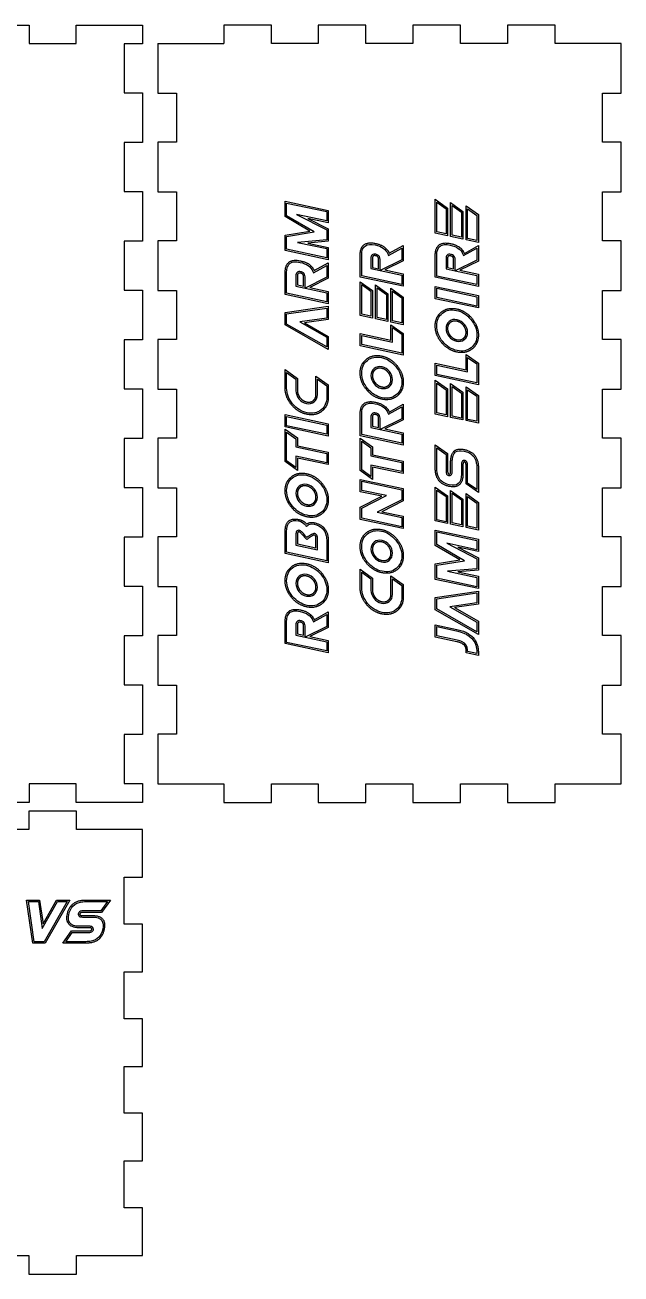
# Model space of a CAD drawing. Header units: millimetres. Extents: x 3 to 264, y -412 to -3.
# Drawn here: x 167.7 to 264.3, y -411.8 to -209.3 of the extents above; entities that cross this region are included whole.
import ezdxf

# ---------------------------------------------------------------- set-up
doc = ezdxf.new("R2010")
doc.units = ezdxf.units.MM
doc.layers.get('0').update_dxf_attribs({"linetype": 'CONTINUOUS'})

msp = doc.modelspace()

# ---------------------------------------------------------------- linework, layer by layer
for p, q in [((199.89, -209.26), (199.89, -212.26)), ((207.62, -209.26), (199.89, -209.26)), ((207.62, -212.26), (207.62, -209.26)), ((215.22, -209.26), (215.22, -212.26)), ((222.95, -209.26), (215.22, -209.26)), ((222.95, -212.26), (222.95, -209.26)), ((230.56, -209.26), (230.56, -212.26)), ((238.29, -209.26), (230.56, -209.26)), ((238.29, -212.26), (238.29, -209.26)), ((245.89, -209.26), (245.89, -212.26)), ((253.62, -209.26), (245.89, -209.26)), ((253.62, -212.26), (253.62, -209.26)), ((189.22, -212.26), (189.22, -220.32)), ((189.22, -212.26), (192.22, -212.26)), ((192.22, -212.26), (199.89, -212.26)), ((215.22, -212.26), (207.62, -212.26)), ((230.56, -212.26), (222.95, -212.26)), ((245.89, -212.26), (238.29, -212.26)), ((261.29, -212.26), (253.62, -212.26)), ((264.29, -212.26), (261.29, -212.26)), ((264.29, -220.32), (264.29, -212.26)), ((189.22, -220.32), (192.22, -220.32)), ((192.22, -220.32), (192.22, -228.26)), ((261.29, -228.26), (261.29, -220.32)), ((261.29, -220.32), (264.29, -220.32)), ((189.22, -228.26), (189.22, -236.32)), ((192.22, -228.26), (189.22, -228.26)), ((264.29, -228.26), (261.29, -228.26)), ((264.29, -236.32), (264.29, -228.26)), ((189.22, -236.32), (192.22, -236.32)), ((192.22, -236.32), (192.22, -244.26)), ((261.29, -244.26), (261.29, -236.32)), ((261.29, -236.32), (264.29, -236.32)), ((189.22, -244.26), (189.22, -252.32)), ((192.22, -244.26), (189.22, -244.26)), ((226.73, -246.26), (229, -245)), ((229, -245), (229, -247.5)), ((238.9, -246.29), (241.17, -245.03)), ((241.17, -245.03), (241.17, -247.53)), ((264.29, -244.26), (261.29, -244.26)), ((264.29, -252.32), (264.29, -244.26)), ((222, -250.13), (222, -246.63)), ((222.25, -249.93), (222.25, -246.63)), ((223.75, -247.06), (223.75, -248.76)), ((224, -247.06), (224, -248.56)), ((226.61, -246.62), (228.75, -245.42)), ((228.75, -245.42), (228.75, -247.34)), ((234.17, -250.16), (234.17, -246.66)), ((234.42, -249.96), (234.42, -246.66)), ((238.78, -246.64), (240.92, -245.45)), ((240.92, -245.45), (240.92, -247.37)), ((214.45, -249.45), (216.59, -248.25)), ((214.57, -249.09), (216.84, -247.83)), ((216.59, -248.25), (216.59, -250.17)), ((216.84, -247.83), (216.84, -250.33)), ((223.75, -248.76), (225.25, -249.08)), ((224, -248.56), (225, -248.77)), ((225, -248.77), (225, -247.27)), ((225.25, -249.08), (225.25, -247.27)), ((228.75, -247.34), (225.25, -249.08)), ((225.25, -249.08), (225.25, -249.08)), ((225.25, -249.08), (225.25, -249.08)), ((225.25, -249.08), (228.75, -249.83)), ((225.25, -249.08), (225.25, -249.08)), ((225.25, -249.08), (225.25, -249.08)), ((229, -247.5), (226, -248.98)), ((226, -248.98), (229, -249.62)), ((235.92, -247.09), (235.92, -248.79)), ((235.92, -248.79), (237.41, -249.11)), ((236.17, -247.09), (236.17, -248.59)), ((236.17, -248.59), (237.16, -248.8)), ((237.16, -248.8), (237.16, -247.3)), ((237.41, -249.1), (237.41, -247.3)), ((240.92, -247.37), (237.41, -249.1)), ((241.17, -247.53), (238.16, -249.01)), ((238.16, -249.01), (241.17, -249.65)), ((209.84, -252.96), (209.84, -249.46)), ((210.09, -252.76), (210.09, -249.46)), ((211.59, -249.89), (211.59, -251.59)), ((211.84, -249.89), (211.84, -251.39)), ((212.84, -251.6), (212.84, -250.1)), ((213.09, -251.91), (213.09, -250.1)), ((216.59, -250.17), (213.09, -251.91)), ((216.84, -250.33), (213.84, -251.81)), ((229, -251.62), (222, -250.13)), ((228.75, -251.31), (222.25, -249.93)), ((228.75, -249.83), (228.75, -251.31)), ((229, -249.62), (229, -251.62)), ((241.17, -251.65), (234.17, -250.16)), ((240.92, -251.34), (234.42, -249.96)), ((237.41, -249.1), (237.41, -249.11)), ((237.41, -249.11), (237.41, -249.1)), ((237.41, -249.11), (237.41, -249.11)), ((237.41, -249.11), (240.92, -249.85)), ((237.41, -249.11), (237.41, -249.11)), ((240.92, -249.85), (240.92, -251.34)), ((241.17, -249.65), (241.17, -251.65)), ((189.22, -252.32), (192.22, -252.32)), ((192.22, -252.32), (192.22, -260.26)), ((216.84, -254.45), (209.84, -252.96)), ((216.59, -254.15), (210.09, -252.76)), ((211.59, -251.59), (213.09, -251.91)), ((211.84, -251.39), (212.84, -251.6)), ((213.09, -251.91), (213.08, -251.91)), ((213.08, -251.91), (213.09, -251.91)), ((213.09, -251.91), (216.59, -252.66)), ((213.09, -251.91), (213.09, -251.91)), ((213.09, -251.91), (213.09, -251.91)), ((213.84, -251.81), (216.84, -252.45)), ((216.59, -252.66), (216.59, -254.15)), ((216.84, -252.45), (216.84, -254.45)), ((261.29, -260.26), (261.29, -252.32)), ((261.29, -252.32), (264.29, -252.32)), ((189.22, -260.26), (189.22, -268.32)), ((192.22, -260.26), (189.22, -260.26)), ((264.29, -260.26), (261.29, -260.26)), ((264.29, -268.32), (264.29, -260.26)), ((209.84, -268.13), (209.84, -265.13)), ((209.84, -265.13), (211.84, -266.55)), ((210.09, -268.13), (210.09, -265.61)), ((210.09, -265.61), (211.59, -266.68)), ((211.59, -266.68), (211.59, -268.55)), ((211.84, -266.55), (211.84, -268.55)), ((214.84, -269.19), (214.84, -266.19)), ((214.84, -266.19), (216.84, -267.62)), ((215.09, -269.19), (215.09, -266.68)), ((215.09, -266.68), (216.59, -267.75)), ((189.22, -268.32), (192.22, -268.32)), ((192.22, -268.32), (192.22, -276.26)), ((216.59, -267.75), (216.59, -269.62)), ((216.84, -267.62), (216.84, -269.62)), ((261.29, -276.26), (261.29, -268.32)), ((261.29, -268.32), (264.29, -268.32)), ((226.61, -272.37), (228.75, -271.18)), ((226.73, -272.01), (229, -270.75)), ((228.75, -271.18), (228.75, -273.09)), ((229, -270.75), (229, -273.25)), ((222, -275.88), (222, -272.39)), ((222.25, -275.68), (222.25, -272.39)), ((223.75, -272.81), (223.75, -274.51)), ((224, -272.81), (224, -274.31)), ((225, -274.53), (225, -273.03)), ((225.25, -274.83), (225.25, -273.03)), ((228.75, -273.09), (225.25, -274.83)), ((229, -273.25), (226, -274.74)), ((223.75, -274.51), (225.25, -274.83)), ((224, -274.31), (225, -274.53)), ((225.25, -274.83), (225.25, -274.83)), ((225.25, -274.83), (228.75, -275.58)), ((226, -274.74), (229, -275.38)), ((229, -275.38), (229, -277.38)), ((189.22, -276.26), (189.22, -284.32)), ((192.22, -276.26), (189.22, -276.26)), ((229, -277.38), (222, -275.88)), ((228.75, -277.07), (222.25, -275.68)), ((228.75, -275.58), (228.75, -277.07)), ((234.17, -281.09), (234.17, -277.34)), ((234.17, -277.34), (236.17, -278.76)), ((264.29, -276.26), (261.29, -276.26)), ((264.29, -284.32), (264.29, -276.26)), ((234.42, -277.82), (235.92, -278.89)), ((234.42, -281.09), (234.42, -277.82)), ((235.92, -278.89), (235.92, -281.51)), ((236.17, -278.76), (236.17, -281.51)), ((236.67, -281.62), (236.67, -280.12)), ((236.92, -281.62), (236.92, -280.12)), ((238.42, -280.55), (238.42, -282.05)), ((238.67, -280.55), (238.67, -282.05)), ((239.17, -283.65), (239.17, -280.65)), ((239.42, -283.53), (239.42, -280.65)), ((240.92, -281.08), (240.92, -284.59)), ((241.17, -281.08), (241.17, -285.08)), ((240.92, -284.59), (239.42, -283.53)), ((189.22, -284.32), (192.22, -284.32)), ((192.22, -284.32), (192.22, -292.26)), ((241.17, -285.08), (239.17, -283.65)), ((261.29, -292.26), (261.29, -284.32)), ((261.29, -284.32), (264.29, -284.32)), ((209.84, -294.96), (209.84, -291.46)), ((210.09, -294.76), (210.09, -291.46)), ((189.22, -292.26), (189.22, -300.32)), ((192.22, -292.26), (189.22, -292.26)), ((211.59, -291.88), (211.59, -293.59)), ((211.59, -293.59), (215.09, -294.33)), ((211.84, -291.88), (211.84, -293.38)), ((211.84, -293.38), (214.84, -294.02)), ((214.84, -294.02), (214.84, -292.52)), ((215.09, -294.33), (215.09, -292.52)), ((216.59, -292.95), (216.59, -296.14)), ((216.84, -292.95), (216.84, -296.45)), ((264.29, -292.26), (261.29, -292.26)), ((264.29, -300.32), (264.29, -292.26)), ((216.84, -296.45), (209.84, -294.96)), ((216.59, -296.14), (210.09, -294.76)), ((222, -300.5), (222, -297.5)), ((222, -297.5), (224, -298.93)), ((222.25, -300.5), (222.25, -297.99)), ((222.25, -297.99), (223.75, -299.06)), ((223.75, -299.06), (223.75, -300.93)), ((224, -298.93), (224, -300.93)), ((227, -301.57), (227, -298.57)), ((227, -298.57), (229, -299.99)), ((227.25, -301.57), (227.25, -299.05)), ((227.25, -299.05), (228.75, -300.12)), ((189.22, -300.32), (192.22, -300.32)), ((192.22, -300.32), (192.22, -308.26)), ((228.75, -300.12), (228.75, -301.99)), ((229, -299.99), (229, -301.99)), ((261.29, -308.26), (261.29, -300.32)), ((261.29, -300.32), (264.29, -300.32)), ((214.45, -306.04), (216.59, -304.85)), ((214.57, -305.69), (216.84, -304.43)), ((216.59, -304.85), (216.59, -306.77)), ((216.84, -304.43), (216.84, -306.93)), ((209.84, -309.56), (209.84, -306.06)), ((210.09, -309.36), (210.09, -306.06)), ((211.59, -306.49), (211.59, -308.19)), ((211.84, -306.49), (211.84, -307.99)), ((212.84, -308.2), (212.84, -306.7)), ((213.09, -308.5), (213.09, -306.7)), ((216.59, -306.77), (213.09, -308.5)), ((216.84, -306.93), (213.84, -308.41)), ((234.17, -308.5), (234.17, -306.5)), ((234.17, -306.5), (237.67, -307.25)), ((234.42, -308.3), (234.42, -306.81)), ((234.42, -306.81), (237.61, -307.49)), ((189.22, -308.26), (189.22, -316.32)), ((192.22, -308.26), (189.22, -308.26)), ((216.84, -311.05), (209.84, -309.56)), ((216.59, -310.74), (210.09, -309.36)), ((211.59, -308.19), (213.09, -308.51)), ((211.84, -307.99), (212.84, -308.2)), ((213.09, -308.51), (213.09, -308.51)), ((213.09, -308.51), (216.59, -309.25)), ((213.84, -308.41), (216.84, -309.05)), ((216.59, -309.25), (216.59, -310.74)), ((216.84, -309.05), (216.84, -311.05)), ((237.67, -309.25), (234.17, -308.5)), ((237.72, -309), (234.42, -308.3)), ((264.29, -308.26), (261.29, -308.26)), ((264.29, -316.32), (264.29, -308.26)), ((239.17, -311.05), (239.17, -310.57)), ((241.17, -311.48), (239.17, -311.05)), ((239.42, -310.85), (239.42, -310.57)), ((240.92, -311.17), (239.42, -310.85)), ((240.92, -310.99), (240.92, -311.17)), ((241.17, -310.99), (241.17, -311.48)), ((189.22, -316.32), (192.22, -316.32)), ((192.22, -316.32), (192.22, -324.26)), ((261.29, -324.26), (261.29, -316.32)), ((261.29, -316.32), (264.29, -316.32)), ((189.22, -324.26), (189.22, -332.32)), ((192.22, -324.26), (189.22, -324.26)), ((264.29, -324.26), (261.29, -324.26)), ((264.29, -332.32), (264.29, -324.26)), ((189.22, -332.32), (192.22, -332.32)), ((192.22, -332.32), (199.89, -332.32)), ((199.89, -332.32), (199.89, -335.32)), ((207.62, -335.32), (207.62, -332.32)), ((207.62, -332.32), (215.22, -332.32)), ((215.22, -332.32), (215.22, -335.32)), ((222.95, -335.32), (222.95, -332.32)), ((222.95, -332.32), (230.56, -332.32)), ((230.56, -332.32), (230.56, -335.32)), ((238.29, -335.32), (238.29, -332.32)), ((238.29, -332.32), (245.89, -332.32)), ((245.89, -332.32), (245.89, -335.32)), ((253.62, -335.32), (253.62, -332.32)), ((253.62, -332.32), (261.29, -332.32)), ((261.29, -332.32), (264.29, -332.32)), ((199.89, -335.32), (207.62, -335.32)), ((215.22, -335.32), (222.95, -335.32)), ((230.56, -335.32), (238.29, -335.32)), ((245.89, -335.32), (253.62, -335.32)), ((177.53, -351.14), (181.53, -351.14)), ((177.53, -351.39), (181.04, -351.39)), ((181.04, -351.39), (179.97, -352.89)), ((181.53, -351.14), (180.1, -353.14)), ((177, -353.64), (178.5, -353.64)), ((177, -353.89), (178.5, -353.89)), ((179.97, -352.89), (177.1, -352.89)), ((180.1, -353.14), (177.1, -353.14)), ((173.79, -358.14), (175.21, -356.14)), ((174.27, -357.89), (175.34, -356.39)), ((175.21, -356.14), (177.96, -356.14)), ((175.34, -356.39), (177.96, -356.39)), ((178.07, -355.39), (176.57, -355.39)), ((178.07, -355.64), (176.57, -355.64)), ((177.54, -358.14), (173.79, -358.14)), ((177.54, -357.89), (174.27, -357.89))]:
    msp.add_line(p, q)
for points in [[(160.61, -209.26), (168.36, -209.26), (168.36, -212.26), (175.99, -212.26), (175.99, -209.26), (183.75, -209.26), (186.75, -209.26), (186.75, -212.26), (186.75, -212.32), (183.75, -212.32), (183.75, -220.26), (186.75, -220.26), (186.75, -228.32), (183.75, -228.32), (183.75, -236.26), (186.75, -236.26), (186.75, -244.32), (183.75, -244.32), (183.75, -252.26), (186.75, -252.26), (186.75, -260.32), (183.75, -260.32), (183.75, -268.26), (186.75, -268.26), (186.75, -276.32), (183.75, -276.32), (183.75, -284.26), (186.75, -284.26), (186.75, -292.32), (183.75, -292.32), (183.75, -300.26), (186.75, -300.26), (186.75, -308.32), (183.75, -308.32), (183.75, -316.26), (186.75, -316.26), (186.75, -324.32), (183.75, -324.32), (183.75, -332.26), (186.75, -332.26), (186.75, -332.32), (186.75, -335.32), (183.75, -335.32), (175.99, -335.32), (175.99, -332.32), (168.36, -332.32), (168.36, -335.32), (160.61, -335.32)], [(160.67, -408.78), (168.3, -408.78), (168.3, -411.78), (176.05, -411.78), (176.05, -408.78), (183.75, -408.78), (186.75, -408.78), (186.75, -401.05), (183.75, -401.05), (183.75, -393.44), (186.75, -393.44), (186.75, -385.72), (183.75, -385.72), (183.75, -378.11), (186.75, -378.11), (186.75, -370.38), (183.75, -370.38), (183.75, -362.78), (186.75, -362.78), (186.75, -355.05), (183.75, -355.05), (183.75, -347.44), (186.75, -347.44), (186.75, -339.72), (183.75, -339.72), (176.05, -339.72), (176.05, -336.72), (168.3, -336.72), (168.3, -339.72), (160.67, -339.72)]]:
    msp.add_lwpolyline(points)
for points in [[(209.84, -237.83), (216.84, -239.32), (216.84, -241.32), (213.5, -240.61), (216.84, -242.32), (216.84, -244.32), (213.52, -244.61), (216.84, -245.32), (216.84, -247.32), (209.84, -245.83), (209.84, -243.33), (213.84, -242.68), (209.84, -240.33)], [(214.56, -242.81), (210.09, -240.18), (210.09, -238.14), (216.59, -239.52), (216.59, -241.01), (211.71, -239.97), (216.59, -242.47), (216.59, -244.09), (211.83, -244.51), (216.59, -245.52), (216.59, -247.01), (210.09, -245.62), (210.09, -243.54)], [(234.17, -237.52), (236.17, -238.95), (236.17, -243.45), (234.17, -243.02)], [(234.42, -242.82), (234.42, -238.01), (235.92, -239.08), (235.92, -243.14)], [(236.67, -238.06), (238.67, -239.48), (238.67, -243.98), (236.67, -243.56)], [(236.92, -243.36), (236.92, -238.54), (238.42, -239.61), (238.42, -243.68)], [(239.17, -238.59), (241.17, -240.01), (241.17, -244.51), (239.17, -244.09)], [(239.42, -239.07), (240.92, -240.14), (240.92, -244.21), (239.42, -243.89)], [(222, -250.88), (224, -252.3), (224, -256.8), (222, -256.38)], [(222.25, -251.36), (223.75, -252.43), (223.75, -256.49), (222.25, -256.17)], [(224.5, -251.41), (226.5, -252.84), (226.5, -257.34), (224.5, -256.91)], [(226.25, -252.97), (226.25, -257.03), (224.75, -256.71), (224.75, -251.9)], [(227, -251.94), (229, -253.37), (229, -257.87), (227, -257.44)], [(228.75, -257.56), (227.25, -257.24), (227.25, -252.43), (228.75, -253.5)], [(234.17, -251.64), (241.17, -253.13), (241.17, -255.13), (234.17, -253.64)], [(240.92, -254.82), (234.42, -253.44), (234.42, -251.95), (240.92, -253.33)], [(209.84, -257.88), (209.84, -255.88), (216.84, -254.87), (216.84, -257), (212.96, -257.55), (216.84, -259.75), (216.84, -261.87)], [(210.09, -256.1), (216.59, -255.16), (216.59, -256.78), (212.2, -257.4), (216.59, -259.89), (216.59, -261.44), (210.09, -257.74)], [(227, -260.35), (227, -257.85), (229, -259.27), (229, -262.77), (222, -261.28), (222, -259.28)], [(222.25, -261.08), (222.25, -259.59), (227.25, -260.66), (227.25, -258.33), (228.75, -259.4), (228.75, -262.47)], [(239.17, -265.17), (239.17, -262.67), (241.17, -264.09), (241.17, -267.59), (234.17, -266.1), (234.17, -264.1)], [(240.92, -267.28), (234.42, -265.9), (234.42, -264.41), (239.42, -265.47), (239.42, -263.15), (240.92, -264.22)], [(234.17, -266.84), (236.17, -268.27), (236.17, -272.77), (234.17, -272.34)], [(234.42, -267.33), (235.92, -268.4), (235.92, -272.46), (234.42, -272.14)], [(236.67, -267.38), (238.67, -268.8), (238.67, -273.3), (236.67, -272.88)], [(236.92, -272.68), (236.92, -267.86), (238.42, -268.93), (238.42, -272.99)], [(239.17, -267.91), (241.17, -269.33), (241.17, -273.83), (239.17, -273.41)], [(239.42, -273.21), (239.42, -268.39), (240.92, -269.46), (240.92, -273.52)], [(209.84, -272.43), (216.84, -273.92), (216.84, -275.92), (209.84, -274.43)], [(216.59, -274.12), (216.59, -275.61), (210.09, -274.23), (210.09, -272.74)], [(216.84, -278.54), (216.84, -280.54), (211.84, -279.47), (211.84, -281.47), (209.84, -280.05), (209.84, -274.8), (211.84, -276.22), (211.84, -277.47)], [(210.09, -275.28), (211.59, -276.35), (211.59, -277.68), (216.59, -278.74), (216.59, -280.23), (211.59, -279.17), (211.59, -280.99), (210.09, -279.92)], [(225.25, -274.83), (225.25, -274.83), (225.25, -274.83)], [(229, -279.99), (229, -281.99), (224, -280.93), (224, -282.93), (222, -281.5), (222, -276.25), (224, -277.68), (224, -278.93)], [(228.75, -281.68), (223.75, -280.62), (223.75, -282.44), (222.25, -281.37), (222.25, -276.74), (223.75, -277.81), (223.75, -279.13), (228.75, -280.2)], [(225.5, -288.17), (229, -288.92), (229, -290.92), (222, -289.43), (222, -287.43), (225.5, -285.67), (222, -284.93), (222, -282.93), (229, -284.42), (229, -286.42)], [(228.75, -290.61), (222.25, -289.22), (222.25, -287.58), (226.25, -285.57), (222.25, -284.72), (222.25, -283.23), (228.75, -284.62), (228.75, -286.26), (224.75, -288.27), (228.75, -289.12)], [(234.17, -284.17), (236.17, -285.6), (236.17, -290.1), (234.17, -289.67)], [(235.92, -289.79), (234.42, -289.47), (234.42, -284.66), (235.92, -285.73)], [(236.67, -284.71), (238.67, -286.13), (238.67, -290.63), (236.67, -290.21)], [(236.92, -285.19), (238.42, -286.26), (238.42, -290.32), (236.92, -290)], [(239.17, -285.24), (241.17, -286.66), (241.17, -291.16), (239.17, -290.74)], [(239.42, -285.72), (240.92, -286.79), (240.92, -290.85), (239.42, -290.53)], [(234.17, -291.15), (241.17, -292.64), (241.17, -294.64), (237.83, -293.93), (241.17, -295.64), (241.17, -297.64), (237.85, -297.94), (241.17, -298.64), (241.17, -300.64), (234.17, -299.15), (234.17, -296.65), (238.16, -296), (234.17, -293.65)], [(238.89, -296.14), (234.42, -293.51), (234.42, -291.46), (240.92, -292.84), (240.92, -294.33), (236.04, -293.29), (240.92, -295.79), (240.92, -297.41), (236.16, -297.83), (240.92, -298.84), (240.92, -300.33), (234.42, -298.95), (234.42, -296.86)], [(234.17, -304.07), (234.17, -302.07), (241.17, -301.06), (241.17, -303.18), (237.29, -303.73), (241.17, -305.93), (241.17, -308.06)], [(240.92, -306.08), (240.92, -307.63), (234.42, -303.92), (234.42, -302.28), (240.92, -301.35), (240.92, -302.97), (236.53, -303.59)], [(213.09, -308.51), (213.09, -308.5), (213.08, -308.51)], [(170.05, -351.14), (170.6, -355.02), (172.8, -351.14), (174.93, -351.14), (170.94, -358.14), (168.94, -358.14), (167.93, -351.14)], [(169.16, -357.89), (168.22, -351.39), (169.84, -351.39), (170.46, -355.78), (172.95, -351.39), (174.5, -351.39), (170.79, -357.89)]]:
    msp.add_lwpolyline(points, close=True)
for points, degree in [([(222, -246.63), (222, -244.13), (224.5, -244.67)], 2), ([(224.5, -244.67), (226.18, -245.02), (226.73, -246.26)], 2), ([(234.17, -246.66), (234.17, -244.16), (236.67, -244.7)], 2), ([(236.67, -244.7), (238.34, -245.05), (238.9, -246.29)], 2), ([(224.5, -246.67), (224, -246.56), (224, -247.06)], 2), ([(225, -247.27), (225, -246.77), (224.5, -246.67)], 2), ([(236.67, -246.7), (236.17, -246.59), (236.17, -247.09)], 2), ([(237.16, -247.3), (237.16, -246.8), (236.67, -246.7)], 2), ([(209.84, -249.46), (209.84, -246.96), (212.34, -247.5)], 2), ([(212.34, -247.5), (214.02, -247.85), (214.57, -249.09)], 2), ([(212.34, -249.5), (211.84, -249.39), (211.84, -249.89)], 2), ([(212.84, -250.1), (212.84, -249.6), (212.34, -249.5)], 2), ([(234.17, -258.04), (234.17, -256.59), (235.19, -255.79)], 2), ([(234.42, -258.04), (234.42, -257.13), (234.72, -256.48), (235.34, -255.98)], 3), ([(235.19, -255.79), (236.22, -254.98), (237.67, -255.29)], 2), ([(235.34, -255.98), (235.97, -255.49), (236.7, -255.34), (237.61, -255.53)], 3), ([(237.72, -257.04), (237.25, -256.94), (236.8, -257.03), (236.45, -257.31)], 3), ([(237.61, -255.53), (238.52, -255.73), (239.29, -256.21), (239.95, -257)], 3), ([(237.67, -255.29), (239.12, -255.6), (240.14, -256.84)], 2), ([(239.95, -257), (240.6, -257.79), (240.92, -258.62), (240.92, -259.53)], 3), ([(240.14, -256.84), (241.17, -258.08), (241.17, -259.53)], 2), ([(235.19, -260.74), (234.17, -259.49), (234.17, -258.04)], 2), ([(235.38, -260.58), (234.73, -259.79), (234.42, -258.95), (234.42, -258.04)], 3), ([(236.45, -257.31), (236.1, -257.58), (235.92, -258), (235.92, -258.47)], 3), ([(235.92, -258.47), (235.92, -258.94), (236.09, -259.39), (236.41, -259.78)], 3), ([(236.61, -257.5), (236.17, -257.85), (236.17, -258.47)], 2), ([(236.17, -258.47), (236.17, -259.09), (236.61, -259.62)], 2), ([(237.67, -257.29), (237.05, -257.16), (236.61, -257.5)], 2), ([(238.73, -257.96), (238.28, -257.42), (237.67, -257.29)], 2), ([(239.17, -259.11), (239.17, -258.49), (238.73, -257.96)], 2), ([(238.73, -260.08), (239.17, -259.73), (239.17, -259.11)], 2), ([(238.88, -260.27), (239.23, -259.99), (239.42, -259.58), (239.42, -259.11)], 3), ([(239.42, -259.11), (239.42, -258.64), (239.24, -258.19), (238.92, -257.8)], 3), ([(237.67, -262.29), (236.22, -261.98), (235.19, -260.74)], 2), ([(236.41, -259.78), (236.74, -260.17), (237.14, -260.43), (237.61, -260.53)], 3), ([(236.61, -259.62), (237.05, -260.16), (237.67, -260.29)], 2), ([(237.61, -260.53), (238.08, -260.63), (238.53, -260.55), (238.88, -260.27)], 3), ([(237.67, -260.29), (238.28, -260.42), (238.73, -260.08)], 2), ([(240.92, -259.53), (240.92, -260.44), (240.61, -261.1), (239.99, -261.59)], 3), ([(241.17, -259.53), (241.17, -260.98), (240.14, -261.79)], 2), ([(223.03, -263.43), (224.05, -262.63), (225.5, -262.93)], 2), ([(223.18, -263.63), (223.81, -263.14), (224.54, -262.99), (225.45, -263.18)], 3), ([(225.45, -263.18), (226.36, -263.37), (227.13, -263.85), (227.78, -264.64)], 3), ([(225.5, -262.93), (226.95, -263.24), (227.98, -264.48)], 2), ([(240.14, -261.79), (239.12, -262.6), (237.67, -262.29)], 2), ([(222, -265.69), (222, -264.24), (223.03, -263.43)], 2), ([(222.25, -265.69), (222.25, -264.78), (222.55, -264.12), (223.18, -263.63)], 3), ([(224.29, -264.95), (223.94, -265.23), (223.75, -265.64), (223.75, -266.11)], 3), ([(224.44, -265.15), (224, -265.49), (224, -266.11)], 2), ([(225.55, -264.69), (225.08, -264.59), (224.64, -264.68), (224.29, -264.95)], 3), ([(225.5, -264.93), (224.88, -264.8), (224.44, -265.15)], 2), ([(226.56, -265.6), (226.12, -265.07), (225.5, -264.93)], 2), ([(227.78, -264.64), (228.44, -265.44), (228.75, -266.27), (228.75, -267.18)], 3), ([(227.98, -264.48), (229, -265.73), (229, -267.18)], 2), ([(223.03, -268.38), (222, -267.14), (222, -265.69)], 2), ([(223.22, -268.22), (222.56, -267.43), (222.25, -266.59), (222.25, -265.69)], 3), ([(223.75, -266.11), (223.75, -266.58), (223.92, -267.03), (224.25, -267.43)], 3), ([(224, -266.11), (224, -266.73), (224.44, -267.27)], 2), ([(224.44, -267.27), (224.88, -267.8), (225.5, -267.93)], 2), ([(227, -266.75), (227, -266.13), (226.56, -265.6)], 2), ([(226.56, -267.72), (227, -267.37), (227, -266.75)], 2), ([(226.71, -267.92), (227.07, -267.64), (227.25, -267.22), (227.25, -266.75)], 3), ([(227.25, -266.75), (227.25, -266.28), (227.08, -265.83), (226.75, -265.44)], 3), ([(228.75, -267.18), (228.75, -268.08), (228.45, -268.74), (227.82, -269.24)], 3), ([(229, -267.18), (229, -268.63), (227.98, -269.43)], 2), ([(210.86, -270.82), (209.84, -269.58), (209.84, -268.13)], 2), ([(211.05, -270.66), (210.4, -269.87), (210.09, -269.04), (210.09, -268.13)], 3), ([(211.59, -268.55), (211.59, -269.03), (211.76, -269.47), (212.08, -269.87)], 3), ([(211.84, -268.55), (211.84, -269.17), (212.28, -269.71)], 2), ([(214.4, -270.16), (214.84, -269.81), (214.84, -269.19)], 2), ([(214.55, -270.36), (214.9, -270.08), (215.09, -269.67), (215.09, -269.19)], 3), ([(225.5, -269.93), (224.05, -269.63), (223.03, -268.38)], 2), ([(224.25, -267.43), (224.57, -267.82), (224.98, -268.08), (225.45, -268.18)], 3), ([(225.45, -268.18), (225.92, -268.28), (226.36, -268.19), (226.71, -267.92)], 3), ([(225.5, -267.93), (226.12, -268.07), (226.56, -267.72)], 2), ([(213.34, -272.37), (211.89, -272.07), (210.86, -270.82)], 2), ([(212.08, -269.87), (212.41, -270.26), (212.81, -270.52), (213.28, -270.62)], 3), ([(212.28, -269.71), (212.72, -270.24), (213.34, -270.37)], 2), ([(213.28, -270.62), (213.75, -270.72), (214.2, -270.63), (214.55, -270.36)], 3), ([(213.34, -270.37), (213.96, -270.51), (214.4, -270.16)], 2), ([(216.59, -269.62), (216.59, -270.53), (216.28, -271.19), (215.66, -271.68)], 3), ([(216.84, -269.62), (216.84, -271.07), (215.81, -271.88)], 2), ([(222, -272.39), (222, -269.89), (224.5, -270.42)], 2), ([(224.5, -270.42), (226.18, -270.78), (226.73, -272.01)], 2), ([(227.98, -269.43), (226.95, -270.24), (225.5, -269.93)], 2), ([(215.81, -271.88), (214.79, -272.68), (213.34, -272.37)], 2), ([(224.5, -272.42), (224, -272.31), (224, -272.81)], 2), ([(225, -273.03), (225, -272.53), (224.5, -272.42)], 2), ([(236.67, -280.12), (236.67, -277.62), (238.9, -278.09)], 2), ([(238.9, -278.09), (241.17, -278.58), (241.17, -281.08)], 2), ([(236.4, -284.06), (234.17, -283.59), (234.17, -281.09)], 2), ([(238.9, -280.09), (238.67, -280.05), (238.67, -280.55)], 2), ([(239.17, -280.65), (239.17, -280.15), (238.9, -280.09)], 2), ([(209.84, -284.76), (209.84, -283.31), (210.86, -282.51)], 2), ([(210.09, -284.76), (210.09, -283.85), (210.39, -283.2), (211.01, -282.7)], 3), ([(210.86, -282.51), (211.89, -281.7), (213.34, -282.01)], 2), ([(211.01, -282.7), (211.64, -282.21), (212.37, -282.06), (213.28, -282.25)], 3), ([(213.28, -282.25), (214.19, -282.45), (214.96, -282.93), (215.62, -283.72)], 3), ([(213.34, -282.01), (214.79, -282.32), (215.81, -283.56)], 2), ([(236.17, -281.51), (236.17, -282.01), (236.4, -282.06)], 2), ([(236.4, -282.06), (236.67, -282.12), (236.67, -281.62)], 2), ([(238.67, -282.05), (238.67, -284.55), (236.4, -284.06)], 2), ([(210.86, -287.46), (209.84, -286.21), (209.84, -284.76)], 2), ([(211.05, -287.3), (210.4, -286.5), (210.09, -285.67), (210.09, -284.76)], 3), ([(212.12, -284.03), (211.77, -284.3), (211.59, -284.71), (211.59, -285.19)], 3), ([(211.59, -285.19), (211.59, -285.66), (211.76, -286.11), (212.08, -286.5)], 3), ([(212.28, -284.22), (211.84, -284.57), (211.84, -285.19)], 2), ([(211.84, -285.19), (211.84, -285.81), (212.28, -286.34)], 2), ([(213.39, -283.76), (212.92, -283.66), (212.47, -283.75), (212.12, -284.03)], 3), ([(213.34, -284.01), (212.72, -283.88), (212.28, -284.22)], 2), ([(214.4, -284.67), (213.96, -284.14), (213.34, -284.01)], 2), ([(214.84, -285.83), (214.84, -285.21), (214.4, -284.67)], 2), ([(215.09, -285.83), (215.09, -285.35), (214.91, -284.91), (214.59, -284.52)], 3), ([(215.62, -283.72), (216.27, -284.51), (216.59, -285.34), (216.59, -286.25)], 3), ([(215.81, -283.56), (216.84, -284.8), (216.84, -286.25)], 2), ([(213.34, -289.01), (211.89, -288.7), (210.86, -287.46)], 2), ([(212.08, -286.5), (212.41, -286.89), (212.81, -287.15), (213.28, -287.25)], 3), ([(212.28, -286.34), (212.72, -286.88), (213.34, -287.01)], 2), ([(213.28, -287.25), (213.75, -287.35), (214.2, -287.27), (214.55, -286.99)], 3), ([(213.34, -287.01), (213.96, -287.14), (214.4, -286.79)], 2), ([(214.4, -286.79), (214.84, -286.45), (214.84, -285.83)], 2), ([(214.55, -286.99), (214.9, -286.71), (215.09, -286.3), (215.09, -285.83)], 3), ([(216.59, -286.25), (216.59, -287.16), (216.28, -287.82), (215.66, -288.31)], 3), ([(216.84, -286.25), (216.84, -287.7), (215.81, -288.51)], 2), ([(209.84, -291.46), (209.84, -288.96), (212.09, -289.44)], 2), ([(212.09, -289.44), (212.9, -289.61), (213.34, -290.2)], 2), ([(215.81, -288.51), (214.79, -289.32), (213.34, -289.01)], 2), ([(212.09, -291.44), (211.84, -291.38), (211.84, -291.88)], 2), ([(213.34, -292.7), (212.34, -291.49), (212.09, -291.44)], 2), ([(213.34, -290.2), (213.77, -289.8), (214.59, -289.97)], 2), ([(214.59, -289.97), (216.84, -290.45), (216.84, -292.95)], 2), ([(222, -293.83), (222, -292.38), (223.03, -291.57)], 2), ([(223.03, -291.57), (224.05, -290.77), (225.5, -291.07)], 2), ([(223.18, -291.77), (223.81, -291.28), (224.54, -291.13), (225.45, -291.32)], 3), ([(225.45, -291.32), (226.36, -291.51), (227.13, -291.99), (227.78, -292.79)], 3), ([(225.5, -291.07), (226.95, -291.38), (227.98, -292.63)], 2), ([(214.59, -291.97), (214.34, -291.92), (213.34, -292.7)], 2), ([(214.84, -292.52), (214.84, -292.02), (214.59, -291.97)], 2), ([(222.25, -293.83), (222.25, -292.92), (222.55, -292.26), (223.18, -291.77)], 3), ([(224.29, -293.09), (223.94, -293.37), (223.75, -293.78), (223.75, -294.25)], 3), ([(224.44, -293.29), (224, -293.63), (224, -294.25)], 2), ([(225.55, -292.83), (225.08, -292.73), (224.64, -292.82), (224.29, -293.09)], 3), ([(225.5, -293.07), (224.88, -292.94), (224.44, -293.29)], 2), ([(226.56, -293.74), (226.12, -293.21), (225.5, -293.07)], 2), ([(227.25, -294.89), (227.25, -294.42), (227.08, -293.97), (226.75, -293.58)], 3), ([(227.78, -292.79), (228.44, -293.58), (228.75, -294.41), (228.75, -295.32)], 3), ([(227.98, -292.63), (229, -293.87), (229, -295.32)], 2), ([(223.03, -296.52), (222, -295.28), (222, -293.83)], 2), ([(223.22, -296.36), (222.56, -295.57), (222.25, -294.74), (222.25, -293.83)], 3), ([(223.75, -294.25), (223.75, -294.73), (223.92, -295.17), (224.25, -295.57)], 3), ([(224, -294.25), (224, -294.87), (224.44, -295.41)], 2), ([(224.25, -295.57), (224.57, -295.96), (224.98, -296.22), (225.45, -296.32)], 3), ([(224.44, -295.41), (224.88, -295.94), (225.5, -296.07)], 2), ([(227, -294.89), (227, -294.27), (226.56, -293.74)], 2), ([(226.56, -295.86), (227, -295.51), (227, -294.89)], 2), ([(226.71, -296.06), (227.07, -295.78), (227.25, -295.37), (227.25, -294.89)], 3), ([(228.75, -295.32), (228.75, -296.23), (228.45, -296.89), (227.82, -297.38)], 3), ([(229, -295.32), (229, -296.77), (227.98, -297.58)], 2), ([(209.84, -299.36), (209.84, -297.91), (210.86, -297.11)], 2), ([(210.09, -299.36), (210.09, -298.45), (210.39, -297.8), (211.01, -297.3)], 3), ([(210.86, -297.11), (211.89, -296.3), (213.34, -296.61)], 2), ([(211.01, -297.3), (211.64, -296.81), (212.37, -296.66), (213.28, -296.85)], 3), ([(213.28, -296.85), (214.19, -297.05), (214.96, -297.53), (215.62, -298.32)], 3), ([(213.34, -296.61), (214.79, -296.92), (215.81, -298.16)], 2), ([(225.5, -298.07), (224.05, -297.77), (223.03, -296.52)], 2), ([(225.45, -296.32), (225.92, -296.42), (226.36, -296.33), (226.71, -296.06)], 3), ([(225.5, -296.07), (226.12, -296.21), (226.56, -295.86)], 2), ([(227.98, -297.58), (226.95, -298.38), (225.5, -298.07)], 2), ([(210.86, -302.06), (209.84, -300.81), (209.84, -299.36)], 2), ([(211.05, -301.9), (210.4, -301.11), (210.09, -300.27), (210.09, -299.36)], 3), ([(212.12, -298.63), (211.77, -298.9), (211.59, -299.32), (211.59, -299.79)], 3), ([(212.28, -298.82), (211.84, -299.17), (211.84, -299.79)], 2), ([(213.39, -298.36), (212.92, -298.26), (212.47, -298.35), (212.12, -298.63)], 3), ([(213.34, -298.61), (212.72, -298.48), (212.28, -298.82)], 2), ([(214.4, -299.28), (213.96, -298.74), (213.34, -298.61)], 2), ([(214.84, -300.43), (214.84, -299.81), (214.4, -299.28)], 2), ([(215.09, -300.43), (215.09, -299.96), (214.91, -299.51), (214.59, -299.12)], 3), ([(215.62, -298.32), (216.27, -299.11), (216.59, -299.94), (216.59, -300.85)], 3), ([(215.81, -298.16), (216.84, -299.4), (216.84, -300.85)], 2), ([(211.59, -299.79), (211.59, -300.26), (211.76, -300.71), (212.08, -301.1)], 3), ([(211.84, -299.79), (211.84, -300.41), (212.28, -300.94)], 2), ([(212.08, -301.1), (212.41, -301.49), (212.81, -301.75), (213.28, -301.85)], 3), ([(212.28, -300.94), (212.72, -301.48), (213.34, -301.61)], 2), ([(213.28, -301.85), (213.75, -301.95), (214.2, -301.87), (214.55, -301.59)], 3), ([(213.34, -301.61), (213.96, -301.74), (214.4, -301.4)], 2), ([(214.4, -301.4), (214.84, -301.05), (214.84, -300.43)], 2), ([(214.55, -301.59), (214.9, -301.31), (215.09, -300.9), (215.09, -300.43)], 3), ([(216.59, -300.85), (216.59, -301.76), (216.28, -302.42), (215.66, -302.91)], 3), ([(216.84, -300.85), (216.84, -302.3), (215.81, -303.11)], 2), ([(223.03, -303.2), (222, -301.95), (222, -300.5)], 2), ([(223.22, -303.04), (222.56, -302.24), (222.25, -301.41), (222.25, -300.5)], 3), ([(223.75, -300.93), (223.75, -301.4), (223.92, -301.85), (224.25, -302.24)], 3), ([(224, -300.93), (224, -301.55), (224.44, -302.08)], 2), ([(226.56, -302.53), (227, -302.19), (227, -301.57)], 2), ([(226.71, -302.73), (227.07, -302.45), (227.25, -302.04), (227.25, -301.57)], 3), ([(213.34, -303.61), (211.89, -303.3), (210.86, -302.06)], 2), ([(215.81, -303.11), (214.79, -303.92), (213.34, -303.61)], 2), ([(225.5, -304.75), (224.05, -304.44), (223.03, -303.2)], 2), ([(224.25, -302.24), (224.57, -302.63), (224.98, -302.89), (225.45, -302.99)], 3), ([(224.44, -302.08), (224.88, -302.62), (225.5, -302.75)], 2), ([(225.45, -302.99), (225.92, -303.09), (226.36, -303.01), (226.71, -302.73)], 3), ([(225.5, -302.75), (226.12, -302.88), (226.56, -302.53)], 2), ([(228.75, -301.99), (228.75, -302.9), (228.45, -303.56), (227.82, -304.05)], 3), ([(229, -301.99), (229, -303.44), (227.98, -304.25)], 2), ([(209.84, -306.06), (209.84, -303.56), (212.34, -304.1)], 2), ([(212.34, -304.1), (214.02, -304.45), (214.57, -305.69)], 2), ([(227.98, -304.25), (226.95, -305.06), (225.5, -304.75)], 2), ([(212.34, -306.1), (211.84, -305.99), (211.84, -306.49)], 2), ([(212.84, -306.7), (212.84, -306.2), (212.34, -306.1)], 2), ([(237.67, -307.25), (241.17, -307.99), (241.17, -310.99)], 2), ([(239.17, -310.57), (239.17, -309.57), (237.67, -309.25)], 2), ([(174.54, -353.41), (175.03, -351.14), (177.53, -351.14)], 2), ([(176.57, -355.64), (174.07, -355.64), (174.54, -353.41)], 2), ([(177.1, -353.14), (176.6, -353.14), (176.54, -353.41)], 2), ([(176.54, -353.41), (176.5, -353.64), (177, -353.64)], 2), ([(178.5, -353.64), (181, -353.64), (180.51, -355.91)], 2), ([(180.51, -355.91), (180.04, -358.14), (177.54, -358.14)], 2), ([(177.96, -356.14), (178.46, -356.14), (178.51, -355.91)], 2), ([(178.51, -355.91), (178.57, -355.64), (178.07, -355.64)], 2)]:
    msp.add_open_spline(points, degree=degree)
for points, knots in [([(222.25, -246.63), (222.25, -245.79), (222.46, -245.29), (222.85, -245.04), (223.18, -244.82), (223.7, -244.75), (224.45, -244.91), (224.45, -244.91), (224.45, -244.91), (224.45, -244.91)], [0, 0, 0, 0, 0.53198, 0.53198, 0.53198, 1, 1, 1, 1.000063, 1.000063, 1.000063, 1.000063]), ([(224.45, -244.91), (224.45, -244.91), (224.45, -244.91), (224.45, -244.91), (225.52, -245.14), (226.17, -245.62), (226.5, -246.36), (226.54, -246.45), (226.58, -246.53), (226.61, -246.62)], [-0.000094, -0.000094, -0.000094, -0.000094, 0, 0, 0, 1, 1, 1, 1.100933, 1.100933, 1.100933, 1.100933]), ([(234.42, -246.66), (234.42, -245.82), (234.63, -245.32), (235.01, -245.07), (235.35, -244.85), (235.87, -244.78), (236.61, -244.94), (236.61, -244.94), (236.61, -244.94), (236.61, -244.94)], [0, 0, 0, 0, 0.53198, 0.53198, 0.53198, 1, 1, 1, 1.000063, 1.000063, 1.000063, 1.000063]), ([(236.61, -244.94), (236.61, -244.94), (236.61, -244.94), (236.61, -244.94), (237.68, -245.17), (238.33, -245.64), (238.67, -246.39), (238.7, -246.48), (238.74, -246.56), (238.78, -246.64)], [-0.000094, -0.000094, -0.000094, -0.000094, 0, 0, 0, 1, 1, 1, 1.100933, 1.100933, 1.100933, 1.100933]), ([(224.55, -246.42), (224.33, -246.38), (224.1, -246.39), (223.94, -246.54), (223.8, -246.68), (223.75, -246.86), (223.75, -247.06)], [0, 0, 0, 0, 0.535721, 0.535721, 0.535721, 1, 1, 1, 1]), ([(225.25, -247.27), (225.25, -246.94), (225.07, -246.63), (224.78, -246.5), (224.71, -246.47), (224.63, -246.44), (224.55, -246.42)], [0, 0, 0, 0, 0.8033284, 0.8033284, 0.8033284, 0.9981059, 0.9981059, 0.9981059, 0.9981059]), ([(236.72, -246.45), (236.5, -246.4), (236.27, -246.42), (236.1, -246.57), (235.96, -246.7), (235.92, -246.89), (235.92, -247.09)], [0, 0, 0, 0, 0.535718, 0.535718, 0.535718, 1, 1, 1, 1]), ([(237.41, -247.3), (237.41, -246.97), (237.24, -246.66), (236.95, -246.53), (236.87, -246.49), (236.8, -246.47), (236.72, -246.45)], [0, 0, 0, 0, 0.8033284, 0.8033284, 0.8033284, 0.9981059, 0.9981059, 0.9981059, 0.9981059]), ([(210.09, -249.46), (210.09, -248.62), (210.3, -248.13), (210.68, -247.87), (211.02, -247.65), (211.54, -247.58), (212.28, -247.74), (212.28, -247.74), (212.28, -247.74), (212.28, -247.74)], [0, 0, 0, 0, 0.53198, 0.53198, 0.53198, 1, 1, 1, 1.000063, 1.000063, 1.000063, 1.000063]), ([(212.28, -247.74), (212.28, -247.74), (212.28, -247.74), (212.28, -247.74), (213.35, -247.97), (214, -248.45), (214.34, -249.2), (214.37, -249.28), (214.41, -249.36), (214.45, -249.45)], [-0.000094, -0.000094, -0.000094, -0.000094, 0, 0, 0, 1, 1, 1, 1.100933, 1.100933, 1.100933, 1.100933]), ([(212.39, -249.26), (212.17, -249.21), (211.94, -249.22), (211.77, -249.37), (211.63, -249.51), (211.59, -249.7), (211.59, -249.89)], [0, 0, 0, 0, 0.535721, 0.535721, 0.535721, 1, 1, 1, 1]), ([(213.09, -250.1), (213.09, -249.77), (212.91, -249.46), (212.62, -249.33), (212.54, -249.3), (212.47, -249.27), (212.39, -249.26)], [0, 0, 0, 0, 0.8033284, 0.8033284, 0.8033284, 0.998106, 0.998106, 0.998106, 0.998106]), ([(238.92, -257.8), (238.59, -257.4), (238.19, -257.15), (237.72, -257.04), (237.72, -257.04), (237.72, -257.04), (237.72, -257.04)], [0, 0, 0, 0, 1, 1, 1, 1.001521, 1.001521, 1.001521, 1.001521]), ([(237.72, -262.04), (237.72, -262.04), (237.72, -262.04), (237.72, -262.04), (236.81, -261.85), (236.04, -261.37), (235.38, -260.58)], [-0.000139, -0.000139, -0.000139, -0.000139, 0, 0, 0, 1, 1, 1, 1]), ([(239.99, -261.59), (239.36, -262.09), (238.63, -262.24), (237.72, -262.04), (237.72, -262.04), (237.72, -262.04), (237.72, -262.04)], [0.000001, 0.000001, 0.000001, 0.000001, 1, 1, 1, 1.000139, 1.000139, 1.000139, 1.000139]), ([(226.75, -265.44), (226.43, -265.05), (226.02, -264.79), (225.55, -264.69), (225.55, -264.69), (225.55, -264.69), (225.55, -264.69)], [0, 0, 0, 0, 1, 1, 1, 1.001516, 1.001516, 1.001516, 1.001516]), ([(225.55, -269.69), (225.55, -269.69), (225.55, -269.69), (225.55, -269.69), (224.64, -269.5), (223.87, -269.02), (223.22, -268.22)], [-0.000139, -0.000139, -0.000139, -0.000139, 0, 0, 0, 1, 1, 1, 1]), ([(227.82, -269.24), (227.19, -269.73), (226.46, -269.88), (225.55, -269.69), (225.55, -269.69), (225.55, -269.69), (225.55, -269.69)], [0, 0, 0, 0, 1, 1, 1, 1.000139, 1.000139, 1.000139, 1.000139]), ([(213.39, -272.13), (213.39, -272.13), (213.39, -272.13), (213.39, -272.13), (212.48, -271.94), (211.71, -271.46), (211.05, -270.66)], [-0.000139, -0.000139, -0.000139, -0.000139, 0, 0, 0, 1, 1, 1, 1]), ([(222.25, -272.39), (222.25, -271.54), (222.46, -271.05), (222.85, -270.79), (223.18, -270.57), (223.7, -270.51), (224.45, -270.66), (224.45, -270.66), (224.45, -270.66), (224.45, -270.66)], [0, 0, 0, 0, 0.531981, 0.531981, 0.531981, 1, 1, 1, 1.000063, 1.000063, 1.000063, 1.000063]), ([(224.45, -270.66), (224.45, -270.66), (224.45, -270.66), (224.45, -270.66), (225.52, -270.89), (226.17, -271.37), (226.5, -272.12), (226.54, -272.2), (226.58, -272.28), (226.61, -272.37)], [-0.000094, -0.000094, -0.000094, -0.000094, 0, 0, 0, 1, 1, 1, 1.100933, 1.100933, 1.100933, 1.100933]), ([(215.66, -271.68), (215.03, -272.17), (214.3, -272.32), (213.39, -272.13), (213.39, -272.13), (213.39, -272.13), (213.39, -272.13)], [0, 0, 0, 0, 1, 1, 1, 1.000139, 1.000139, 1.000139, 1.000139]), ([(224.55, -272.18), (224.33, -272.13), (224.1, -272.14), (223.94, -272.29), (223.8, -272.43), (223.75, -272.62), (223.75, -272.81)], [0, 0, 0, 0, 0.535712, 0.535712, 0.535712, 1, 1, 1, 1]), ([(225.25, -273.03), (225.25, -272.69), (225.07, -272.38), (224.78, -272.25), (224.71, -272.22), (224.63, -272.19), (224.55, -272.18)], [0, 0, 0, 0, 0.8033283, 0.8033283, 0.8033283, 0.9981023, 0.9981023, 0.9981023, 0.9981023]), ([(236.92, -280.12), (236.92, -279.25), (237.13, -278.73), (237.48, -278.48), (237.77, -278.27), (238.21, -278.21), (238.84, -278.34)], [0, 0, 0, 0, 0.5492107, 0.5492107, 0.5492107, 0.9998388, 0.9998388, 0.9998388, 0.9998388]), ([(238.84, -278.34), (239.99, -278.58), (240.61, -279.18), (240.83, -280.23), (240.89, -280.48), (240.92, -280.77), (240.92, -281.08)], [0, 0, 0, 0, 0.803546, 0.803546, 0.803546, 1, 1, 1, 1]), ([(236.45, -283.82), (236.45, -283.82), (236.45, -283.82), (236.45, -283.82), (235.33, -283.58), (234.72, -282.99), (234.5, -281.95), (234.44, -281.69), (234.42, -281.41), (234.42, -281.09)], [-0.000017, -0.000017, -0.000017, -0.000017, 0, 0, 0, 0.801539, 0.801539, 0.801539, 1, 1, 1, 1]), ([(238.95, -279.85), (238.95, -279.85), (238.94, -279.85), (238.94, -279.85), (238.8, -279.82), (238.62, -279.9), (238.54, -280.01), (238.43, -280.17), (238.42, -280.34), (238.42, -280.55)], [-0.006782, -0.006782, -0.006782, -0.006782, 0, 0, 0, 0.428402, 0.428402, 0.428402, 1, 1, 1, 1]), ([(239.42, -280.65), (239.42, -280.35), (239.36, -280.08), (239.13, -279.93), (239.08, -279.89), (239.01, -279.86), (238.95, -279.85), (238.95, -279.85), (238.95, -279.85), (238.95, -279.85)], [0, 0, 0, 0, 0.798941, 0.798941, 0.798941, 1, 1, 1, 1.005746, 1.005746, 1.005746, 1.005746]), ([(235.92, -281.51), (235.92, -281.79), (235.94, -282.03), (236.13, -282.2), (236.18, -282.25), (236.26, -282.29), (236.34, -282.31)], [0, 0, 0, 0, 0.7539161, 0.7539161, 0.7539161, 0.9988369, 0.9988369, 0.9988369, 0.9988369]), ([(236.34, -282.31), (236.49, -282.34), (236.69, -282.28), (236.79, -282.15), (236.9, -282), (236.92, -281.83), (236.92, -281.62)], [0, 0, 0, 0, 0.456912, 0.456912, 0.456912, 1, 1, 1, 1]), ([(238.42, -282.05), (238.42, -282.92), (238.2, -283.43), (237.85, -283.68), (237.55, -283.89), (237.1, -283.96), (236.45, -283.82), (236.45, -283.82), (236.45, -283.82), (236.45, -283.82)], [0, 0, 0, 0, 0.545358, 0.545358, 0.545358, 1, 1, 1, 1.000017, 1.000017, 1.000017, 1.000017]), ([(214.59, -284.52), (214.26, -284.12), (213.86, -283.86), (213.39, -283.76), (213.39, -283.76), (213.39, -283.76), (213.39, -283.76)], [0, 0, 0, 0, 1, 1, 1, 1.00152, 1.00152, 1.00152, 1.00152]), ([(213.39, -288.76), (213.39, -288.76), (213.39, -288.76), (213.39, -288.76), (212.48, -288.57), (211.71, -288.09), (211.05, -287.3)], [-0.000139, -0.000139, -0.000139, -0.000139, 0, 0, 0, 1, 1, 1, 1]), ([(210.09, -291.46), (210.09, -290.59), (210.3, -290.07), (210.65, -289.82), (210.95, -289.61), (211.39, -289.55), (212.03, -289.68)], [0, 0, 0, 0, 0.5468698, 0.5468698, 0.5468698, 0.9999234, 0.9999234, 0.9999234, 0.9999234]), ([(215.66, -288.31), (215.03, -288.81), (214.3, -288.96), (213.39, -288.76), (213.39, -288.76), (213.39, -288.76), (213.39, -288.76)], [0, 0, 0, 0, 1, 1, 1, 1.000139, 1.000139, 1.000139, 1.000139]), ([(212.14, -291.2), (212, -291.16), (211.8, -291.23), (211.71, -291.35), (211.6, -291.51), (211.59, -291.68), (211.59, -291.88)], [0.0000026, 0.0000026, 0.0000026, 0.0000026, 0.4412468, 0.4412468, 0.4412468, 1, 1, 1, 1]), ([(212.03, -289.68), (212.53, -289.79), (212.88, -290.01), (213.13, -290.35), (213.19, -290.43), (213.24, -290.5), (213.3, -290.58)], [0, 0, 0, 0, 1, 1, 1, 1.191239, 1.191239, 1.191239, 1.191239]), ([(213.37, -292.36), (213.09, -292.02), (212.85, -291.76), (212.66, -291.57), (212.5, -291.4), (212.38, -291.3), (212.24, -291.23), (212.21, -291.22), (212.18, -291.2), (212.14, -291.2)], [0.0791051, 0.0791051, 0.0791051, 0.0791051, 0.5323208, 0.5323208, 0.5323208, 0.9210813, 0.9210813, 0.9210813, 1, 1, 1, 1]), ([(213.3, -290.58), (213.37, -290.52), (213.44, -290.45), (213.51, -290.39), (213.73, -290.18), (214.04, -290.11), (214.53, -290.21)], [-0.235859, -0.235859, -0.235859, -0.235859, 0, 0, 0, 1, 1, 1, 1]), ([(214.53, -290.21), (215.67, -290.46), (216.28, -291.05), (216.5, -292.09), (216.56, -292.35), (216.59, -292.64), (216.59, -292.95)], [0.000262, 0.000262, 0.000262, 0.000262, 0.8025989, 0.8025989, 0.8025989, 1, 1, 1, 1]), ([(214.64, -291.73), (214.64, -291.72), (214.63, -291.72), (214.63, -291.72), (214.43, -291.68), (214.29, -291.76), (214.1, -291.87), (213.9, -291.97), (213.66, -292.14), (213.37, -292.36)], [-0.004693, -0.004693, -0.004693, -0.004693, 0, 0, 0, 0.43768, 0.43768, 0.43768, 0.9019126, 0.9019126, 0.9019126, 0.9019126]), ([(215.09, -292.52), (215.09, -292.23), (215.04, -291.98), (214.84, -291.82), (214.78, -291.77), (214.71, -291.74), (214.64, -291.73), (214.64, -291.73), (214.64, -291.73), (214.64, -291.73)], [0, 0, 0, 0, 0.777156, 0.777156, 0.777156, 1, 1, 1, 1.004674, 1.004674, 1.004674, 1.004674]), ([(226.75, -293.58), (226.43, -293.19), (226.02, -292.93), (225.55, -292.83), (225.55, -292.83), (225.55, -292.83), (225.55, -292.83)], [0, 0, 0, 0, 1, 1, 1, 1.001519, 1.001519, 1.001519, 1.001519]), ([(225.55, -297.83), (225.55, -297.83), (225.55, -297.83), (225.55, -297.83), (224.64, -297.64), (223.87, -297.16), (223.22, -296.36)], [-0.000139, -0.000139, -0.000139, -0.000139, 0, 0, 0, 1, 1, 1, 1]), ([(227.82, -297.38), (227.19, -297.87), (226.46, -298.02), (225.55, -297.83), (225.55, -297.83), (225.55, -297.83), (225.55, -297.83)], [0, 0, 0, 0, 1, 1, 1, 1.000139, 1.000139, 1.000139, 1.000139]), ([(214.59, -299.12), (214.26, -298.72), (213.86, -298.47), (213.39, -298.36), (213.39, -298.36), (213.39, -298.36), (213.39, -298.36)], [0, 0, 0, 0, 1, 1, 1, 1.001518, 1.001518, 1.001518, 1.001518]), ([(213.39, -303.36), (213.39, -303.36), (213.39, -303.36), (213.39, -303.36), (212.48, -303.17), (211.71, -302.69), (211.05, -301.9)], [-0.000139, -0.000139, -0.000139, -0.000139, 0, 0, 0, 1, 1, 1, 1]), ([(215.66, -302.91), (215.03, -303.41), (214.3, -303.56), (213.39, -303.36), (213.39, -303.36), (213.39, -303.36), (213.39, -303.36)], [0, 0, 0, 0, 1, 1, 1, 1.000139, 1.000139, 1.000139, 1.000139]), ([(225.55, -304.5), (225.55, -304.5), (225.55, -304.5), (225.55, -304.5), (224.64, -304.31), (223.87, -303.83), (223.22, -303.04)], [-0.000139, -0.000139, -0.000139, -0.000139, 0, 0, 0, 1, 1, 1, 1]), ([(210.09, -306.06), (210.09, -305.22), (210.3, -304.72), (210.68, -304.47), (211.02, -304.24), (211.54, -304.18), (212.28, -304.34), (212.28, -304.34), (212.28, -304.34), (212.28, -304.34)], [0, 0, 0, 0, 0.531981, 0.531981, 0.531981, 1, 1, 1, 1.000063, 1.000063, 1.000063, 1.000063]), ([(212.39, -305.85), (212.17, -305.8), (211.94, -305.82), (211.77, -305.97), (211.63, -306.1), (211.59, -306.29), (211.59, -306.49)], [0, 0, 0, 0, 0.535718, 0.535718, 0.535718, 1, 1, 1, 1]), ([(212.28, -304.34), (212.28, -304.34), (212.28, -304.34), (212.28, -304.34), (213.35, -304.57), (214, -305.04), (214.34, -305.79), (214.37, -305.88), (214.41, -305.96), (214.45, -306.04)], [-0.000094, -0.000094, -0.000094, -0.000094, 0, 0, 0, 1, 1, 1, 1.100933, 1.100933, 1.100933, 1.100933]), ([(227.82, -304.05), (227.19, -304.55), (226.46, -304.7), (225.55, -304.5), (225.55, -304.5), (225.55, -304.5), (225.55, -304.5)], [0, 0, 0, 0, 1, 1, 1, 1.000139, 1.000139, 1.000139, 1.000139]), ([(213.09, -306.7), (213.09, -306.37), (212.91, -306.06), (212.62, -305.92), (212.54, -305.89), (212.47, -305.87), (212.39, -305.85)], [0, 0, 0, 0, 0.8033283, 0.8033283, 0.8033283, 0.9981051, 0.9981051, 0.9981051, 0.9981051]), ([(237.61, -307.49), (239.37, -307.86), (240.37, -308.64), (240.75, -309.83), (240.86, -310.18), (240.92, -310.56), (240.92, -310.99)], [0, 0, 0, 0, 0.774599, 0.774599, 0.774599, 1, 1, 1, 1]), ([(239.42, -310.57), (239.42, -310.01), (239.08, -309.54), (238.52, -309.27), (238.29, -309.15), (238.02, -309.07), (237.72, -309)], [0, 0, 0, 0, 0.70774, 0.70774, 0.70774, 1, 1, 1, 1]), ([(174.79, -353.47), (175.03, -352.32), (175.63, -351.7), (176.67, -351.48), (176.93, -351.42), (177.21, -351.39), (177.53, -351.39)], [0, 0, 0, 0, 0.803548, 0.803548, 0.803548, 1, 1, 1, 1]), ([(176.57, -355.39), (175.7, -355.39), (175.18, -355.18), (174.93, -354.83), (174.72, -354.53), (174.65, -354.1), (174.79, -353.47)], [0, 0, 0, 0, 0.5492115, 0.5492115, 0.5492115, 0.9998386, 0.9998386, 0.9998386, 0.9998386]), ([(176.3, -353.36), (176.3, -353.36), (176.3, -353.36), (176.3, -353.37), (176.27, -353.5), (176.34, -353.69), (176.46, -353.77), (176.62, -353.88), (176.78, -353.89), (177, -353.89)], [-0.00679, -0.00679, -0.00679, -0.00679, 0, 0, 0, 0.428405, 0.428405, 0.428405, 1, 1, 1, 1]), ([(177.1, -352.89), (176.8, -352.89), (176.53, -352.95), (176.38, -353.17), (176.34, -353.23), (176.31, -353.29), (176.3, -353.36), (176.3, -353.36), (176.3, -353.36), (176.3, -353.36)], [0, 0, 0, 0, 0.798948, 0.798948, 0.798948, 1, 1, 1, 1.005753, 1.005753, 1.005753, 1.005753]), ([(178.5, -353.89), (179.36, -353.89), (179.88, -354.1), (180.13, -354.46), (180.34, -354.76), (180.41, -355.21), (180.27, -355.86), (180.27, -355.86), (180.27, -355.86), (180.27, -355.86)], [0, 0, 0, 0, 0.545358, 0.545358, 0.545358, 1, 1, 1, 1.000017, 1.000017, 1.000017, 1.000017]), ([(180.27, -355.86), (180.27, -355.86), (180.27, -355.86), (180.27, -355.86), (180.03, -356.98), (179.44, -357.59), (178.4, -357.81), (178.14, -357.86), (177.85, -357.89), (177.54, -357.89)], [-0.000017, -0.000017, -0.000017, -0.000017, 0, 0, 0, 0.80154, 0.80154, 0.80154, 1, 1, 1, 1]), ([(177.96, -356.39), (178.24, -356.39), (178.48, -356.36), (178.64, -356.18), (178.7, -356.12), (178.74, -356.05), (178.76, -355.97)], [0, 0, 0, 0, 0.7539127, 0.7539127, 0.7539127, 0.9988361, 0.9988361, 0.9988361, 0.9988361]), ([(178.76, -355.97), (178.79, -355.82), (178.73, -355.62), (178.6, -355.52), (178.45, -355.41), (178.28, -355.39), (178.07, -355.39)], [0, 0, 0, 0, 0.456913, 0.456913, 0.456913, 1, 1, 1, 1])]:
    msp.add_open_spline(points, degree=3, knots=knots)

doc.saveas('drawing.dxf')
